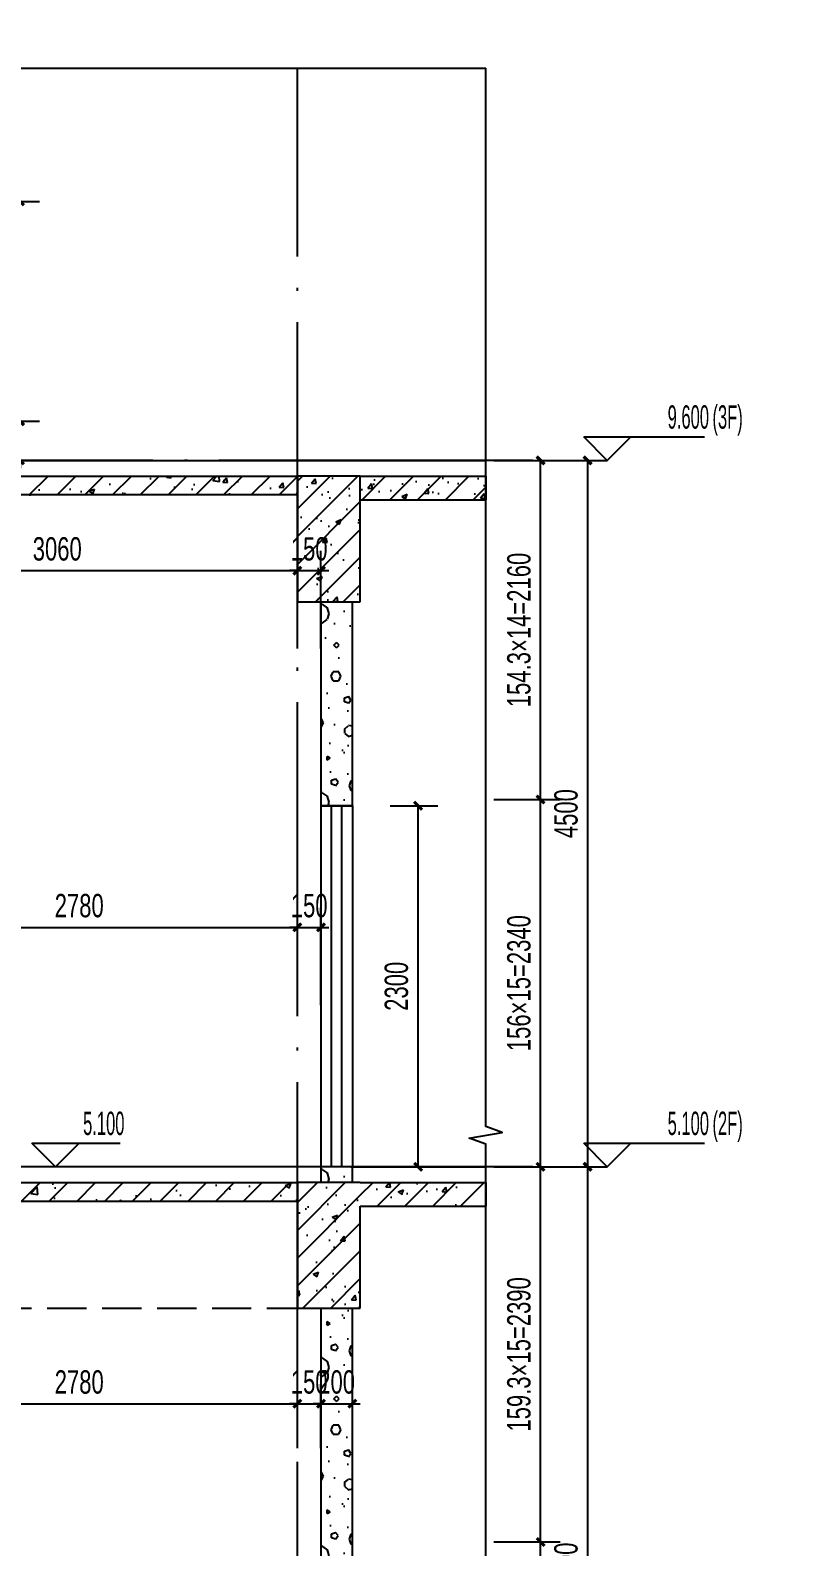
# Model space of a CAD drawing. Extents: x -26219 to 315419, y -160410 to -120810.
# Drawn here: x 15097 to 19935, y -149973 to -140312 of the extents above; entities that cross this region are included whole.
import ezdxf
from ezdxf.xclip import XClip

# ---------------------------------------------------------------- set-up
doc = ezdxf.new("R2010")
doc.units = 0
doc.header["$LTSCALE"] = 1000
doc.header["$MEASUREMENT"] = 0
doc.header["$XCLIPFRAME"] = 0
for name, pattern in [('104-14# 核心筒$2$DOTE', [2.42, 2, -0.2, 0.02, -0.2]), ('DASH', [0.35, 0.25, -0.1]), ('DOTE', [2.42, 2, -0.2, 0.02, -0.2])]:
    doc.linetypes.add(name, pattern=pattern)
for name, color, linetype in [('01-标注_尺寸', 124, 'Continuous'), ('01-标注_标高', 200, 'Continuous'), ('01-标注_符号', 200, 'Continuous'), ('02-TEXT_标注', 130, 'Continuous'), ('05-填充_天正', 26, 'Continuous'), ('104-13#14# B1核心筒$0$A-E_楼梯', 171, 'Continuous'), ('104-14# 核心筒$0$A-C_玻璃幕墙', 140, 'Continuous'), ('104-14# 核心筒$2$A_AXIS-轴线', 36, '104-14# 核心筒$2$DOTE'), ('A-C_窗', 140, 'Continuous'), ('A-SUR_保温', 222, 'Continuous'), ('A_AXIS-轴线', 36, 'Continuous'), ('A_STR-砌块墙', 121, 'Continuous'), ('A_STR-砼墙', 51, 'Continuous'), ('A_STR-砼柱', 51, 'Continuous'), ('S_SURFACE', 6, 'Continuous')]:
    doc.layers.add(name, color=color, linetype=linetype)
doc.layers.add('B1幕墙$0$04-不打印_辅助线', color=165, linetype='Continuous', plot=False)
doc.styles.add('_TCH_DIM', font='ros.shx', dxfattribs={"width": 0.75, "bigfont": 'jd.shx'})
doc.styles.add('_TCH_DIM_T3', font='ros.shx', dxfattribs={"width": 0.705882, "bigfont": 'jd.shx'})
doc.dimstyles.new('_TCH_ARCH&&50', dxfattribs={"dimtxt": 148.75, "dimasz": 50, "dimexe": 125, "dimexo": 150, "dimgap": 63.125, "dimtad": 1, "dimdec": 0, "dimzin": 0, "dimdsep": 46, "dimtxsty": '_TCH_DIM_T3', "dimblk": 'ARCHTICK', "dimcen": 0.09, "dimclrt": 7, "dimazin": 2, "dimtfac": 1, "dimtdec": 0, "dimtix": 1, "dimtmove": 2, "dimatfit": 3, "dimfxl": 0, "dimtolj": 1, "dimtzin": 0, "dimarcsym": 0})
pattern_1 = [(45, (0, 0), (-88.38835, 88.38835), []), (50, (0, 0), (358.6301, -31.37607), [37.5, -412.5]), (355, (0, 0), (-69.3757, 376.0961), [30, -330]), (100.4514, (29.9, -2.6), (289.2547, 344.7198), [31.8701, -350.5711]), (46.1842, (0, 100), (533.6205, -82.7595), [56.25, -618.75]), (96.6356, (44.47, 93.1), (467.3314, 487.059), [47.8051, -525.8565]), (351.1842, (0, 100), (467.331, 487.0593), [45, -495]), (21, (50, 75), (298.4535, -201.30945), [37.5, -412.5]), (326, (50, 75), (121.6577, 362.575), [30, -330]), (71.4514, (74.87, 58.22), (420.1113, 161.26525), [31.8701, -350.5711]), (37.5, (0, 0), (6.07993, 166.44693), [0, -326, 0, -335, 0, -331.25]), (7.5, (0, 0), (131.53477, 197.20586), [0, -191, 0, -318.5, 0, -126.25]), (327.5, (-111.5, 0), (266.91122, -11.27744), [0, -125, 0, -390, 0, -517.5]), (317.5, (-161.5, 0), (291.5931, 50.0525), [0, -162.5, 0, -259, 0, -367.5])]
pattern_2 = [(0, (177, -183), (300, 600), [0, -600]), (0, (-174, -264), (300, 600), [0, -600]), (0, (21, -270), (300, 600), [0, -600]), (0, (234, -93), (300, 600), [0, -600]), (0, (-15, -300), (300, 600), [0, -600]), (0, (294, 285), (300, 600), [0, -600]), (0, (111, 237), (300, 600), [0, -600]), (0, (207, 162), (300, 600), [0, -600]), (0, (-282, 150), (300, 600), [0, -600]), (0, (12, 123), (300, 600), [0, -600]), (0, (-102, -30), (300, 600), [0, -600]), (0, (-96, -255), (300, 600), [0, -600]), (0, (129, -279), (300, 600), [0, -600]), (0, (294, -15), (300, 600), [0, -600]), (0, (-267, -108), (300, 600), [0, -600]), (0, (-216, -6), (300, 600), [0, -600]), (0, (18, -48), (300, 600), [0, -600]), (0, (-66, -135), (300, 600), [0, -600]), (0, (-114, 63), (300, 600), [0, -600]), (0, (-39, 288), (300, 600), [0, -600]), (0, (-243, -234), (300, 600), [0, -600]), (0, (87, 165), (300, 600), [0, -600]), (0, (-192, 174), (300, 600), [0, -600]), (0, (-240, 252), (300, 600), [0, -600]), (130.601294, (257.143, 97.143), (-1499.9999834, 1800.000008), [26.3416, -11037.111]), (18.43495, (214.29, 108.57), (1499.999994, 599.999996), [27.1052, -3767.628]), (90, (214.3, 82.86), (300, 600), [25.7143, -1174.2857]), (161.56505, (240, 74.29), (-1500.00001, 599.999955), [27.1052, -3767.628]), (53.1301, (240, 74.29), (300, 600), [28.5714, -2971.4285]), (135, (262.86, -231.43), (-300.00004, 599.99996), [24.2437, -1672.8126]), (45, (228.57, -231.43), (300, 600), [24.2437, -1672.8126]), (135, (245.71, -248.57), (-300.00004, 599.99996), [24.2437, -1672.8126]), (45, (245.71, -248.57), (300, 600), [24.2437, -1672.8126]), (116.56505, (-25.7, 171.43), (-5e-05, 1200), [31.9438, -638.8765]), (180, (-40, 200), (-300, 600), [34.2857, -565.7142]), (63.43495, (-88.57, 171.43), (3e-06, 1200), [31.9438, -638.8765]), (116.56505, (-74.3, 142.86), (-5e-05, 1200), [31.9438, -638.8765]), (0, (-74.3, 142.86), (300, 600), [34.2857, -565.7142]), (63.43495, (-40, 142.86), (3e-06, 1200), [31.9438, -638.8765]), (107.102728, (200, -31.429), (-899.9999656, 3000.000005), [38.8613, -16282.9025]), (143.972626, (188.57, 5.714), (-5699.999928, 4199.999995), [38.8613, -8122.02]), (180, (157.14, 28.6), (-300, 600), [37.1429, -562.857]), (36.027373, (88.57, 5.714), (5699.999958, 4199.999955), [38.8613, -8122.02]), (71.56505, (77.14, -28.57), (900.000005, 2999.999995), [36.1403, -3758.5928]), (107.102728, (88.571, -65.714), (-899.9999656, 3000.000005), [38.8613, -16282.9025]), (143.972626, (120, -88.57), (-5699.999928, 4199.999995), [38.8613, -8122.02]), (0, (120, -88.6), (300, 600), [37.1429, -562.857]), (36.027373, (157.143, -88.57), (5699.999958, 4199.999955), [38.8613, -8122.02]), (71.56505, (188.57, -65.71), (900.000005, 2999.999995), [36.1403, -3758.5928]), (150.25512, (205.714, 248.57), (-900.000002, 599.999993), [23.035, -4814.3196]), (90, (185.7, 237.14), (300, 600), [22.8571, -1177.1427]), (29.74488, (185.714, 237.14), (900, 599.999997), [23.035, -4814.3196]), (116.56505, (65.7, -177.14), (-5e-05, 1200), [31.9438, -638.8765]), (168.690067, (51.43, -148.57), (-2700.000002, 599.999985), [29.1373, -6089.6855]), (41.185925, (0, -162.857), (7499.9999546, 6599.9999423), [30.3718, -12725.802]), (90, (0, -191.43), (300, 600), [28.5714, -1171.4285]), (138.814074, (22.857, -211.429), (-7499.9998667, 6600.000042), [30.3718, -12725.802]), (16.699244, (22.857, -211.429), (9899.9999255, 2999.9999686), [29.8295, -12498.5375]), (60.945396, (51.43, -202.857), (299.999999, 599.9999947), [29.416, -12325.3395]), (109.983106, (-185.714, 74.286), (-1500.0000056, 4199.999989), [33.442, -14012.1975]), (155.556045, (-197.143, 105.714), (-3900.000015, 1799.9999626), [34.523, -14465.1315]), (24.443955, (-260, 105.714), (3900.000002, 1799.9999913), [34.523, -14465.1315]), (70.016893, (-271.429, 74.286), (1500.0000045, 4199.9999896), [33.442, -14012.1975]), (109.983106, (-260, 42.857), (-1500.0000056, 4199.999989), [33.442, -14012.1975]), (160.016893, (-228.57, 31.43), (-1500.000001, 599.999973), [33.442, -6989.3775]), (19.983107, (-228.57, 31.43), (1499.999992, 599.999999), [33.442, -6989.3775]), (70.016893, (-197.143, 42.857), (1500.0000045, 4199.9999896), [33.442, -14012.1975]), (122.005383, (37.14, 20), (-300.00004, 599.99997), [26.9542, -5633.434]), (18.43495, (-2.86, 34.29), (1499.999994, 599.999996), [27.1052, -3767.628]), (90, (-2.86, 8.57), (300, 600), [25.7143, -1174.2857]), (161.56505, (22.86, 0), (-1500.00001, 599.999955), [27.1052, -3767.628]), (54.462322, (22.857, 0), (2099.999997, 2999.9999955), [24.578, -10298.2115]), (116.56505, (-137.14, -125.7), (-5e-05, 1200), [31.9438, -638.8765]), (180, (-151.4, -97.14), (-300, 600), [31.4286, -568.5714]), (59.036243, (-200, -125.714), (300.000001, 599.999997), [33.3197, -6963.822]), (120.963756, (-182.857, -154.286), (-300.000041, 599.999972), [33.3197, -6963.822]), (0, (-182.86, -154.3), (300, 600), [31.4286, -568.5714]), (63.43495, (-151.43, -154.3), (3e-06, 1200), [31.9438, -638.8765])]

# ---------------------------------------------------------------- blocks, each defined once
blk = doc.blocks.new('104-14# 核心筒')
at = {"layer": '104-14# 核心筒$0$A-C_玻璃幕墙'}
blk.add_lwpolyline([(82417.6, 175653.6), (83499.8, 178465.9), (52926.6, 177184.7), (53491, 179839.8), (17309.3, 179208.2), (22065.4, 195794.6), (62738.3, 196820), (62307.5, 195791.2), (92265.6, 197155.1), (99426.9, 222925), (120741.8, 216994.6), (117562.9, 189300.5), (119297.3, 188914.5), (109062.3, 173767.9), (82417.6, 175653.6)], dxfattribs=at)
at = {"layer": '104-14# 核心筒$2$A_AXIS-轴线'}
for p, q in [((-9370.1, 194900), (120259.9, 194900)), ((-9370.1, 105800), (120259.9, 105800))]:
    blk.add_line(p, q, dxfattribs=at)
blk = doc.blocks.new('B1幕墙')
at = {"layer": 'B1幕墙$0$04-不打印_辅助线'}
blk.add_lwpolyline([(-19723.4, 110825.4), (-17951.5, 111952.4), (-14731.3, 106889.8), (-10015.2, 109889.5), (-6726.5, 109889.5), (-6726.5, 107689.5), (-6591.5, 107689.5), (-6591.5, 96729.1), (-3286.4, 91533.1), (-3400.3, 91460.7), (-609.5, 87073), (-44109.9, 59403.8), (-49479.8, 60532), (-116340.3, 165647.4), (-95570, 173811.9), (-95423.7, 173439.7), (-115742.4, 165452.7), (-49232.7, 60888.9), (-44187.1, 59828.8), (-1077.3, 87249.5), (-3868.2, 91637.2), (-3501.1, 91870.6)], dxfattribs=at)
blk = doc.blocks.new('104-13#14# B1核心筒')
at = {"layer": '104-13#14# B1核心筒$0$A-E_楼梯', "rotation": 57.54087654752239}
blk.add_blockref('B1幕墙', (289197.1, 8062.4), dxfattribs=at)
blk = doc.blocks.new('_ArchTick')
at = {"color": 0, "linetype": 'ByBlock', "const_width": 0.4}
blk.add_lwpolyline([(-0.5, -0.5), (0.5, 0.5)], dxfattribs=at)
blk = doc.blocks.new('*D1048')
at = {"layer": '01-标注_尺寸', "color": 0, "lineweight": -2, "transparency": 16777216}
for p, q in [((16948.4, -149345.3), (16948.4, -148936.8)), ((17148.4, -149345.3), (17148.4, -148936.8)), ((16948.4, -149061.8), (16898.4, -149061.8)), ((16948.4, -149061.8), (17148.4, -149061.8)), ((17148.4, -149061.8), (17198.4, -149061.8))]:
    blk.add_line(p, q, dxfattribs=at)
at = {"layer": 'Defpoints', "color": 0, "transparency": 16777216}
for p in [(17148.4, -149061.8), (16948.4, -149495.3), (17148.4, -149495.3)]:
    blk.add_point(p, dxfattribs=at)
at = {"layer": '01-标注_尺寸', "color": 0, "lineweight": -2, "transparency": 16777216, "xscale": 50, "yscale": 50, "zscale": 50}
blk.add_blockref('_ArchTick', (16948.4, -149061.8), dxfattribs=at)
at = {"layer": '01-标注_尺寸', "color": 0, "lineweight": -2, "transparency": 16777216, "xscale": 50, "yscale": 50, "zscale": 50, "rotation": 180}
blk.add_blockref('_ArchTick', (17148.4, -149061.8), dxfattribs=at)
at = {"layer": '01-标注_尺寸', "color": 7, "transparency": 16777216, "insert": (17048.4, -148924.3), "char_height": 148.75, "attachment_point": 5, "style": '_TCH_DIM_T3'}
blk.add_mtext('\\A1;200', dxfattribs=at)
blk = doc.blocks.new('*D1049')
at = {"layer": '01-标注_尺寸', "color": 0, "lineweight": -2, "transparency": 16777216}
for p, q in [((16798.4, -149345.3), (16798.4, -148936.8)), ((16948.4, -149345.3), (16948.4, -148936.8)), ((16798.4, -149061.8), (16748.4, -149061.8)), ((16798.4, -149061.8), (16948.4, -149061.8)), ((16948.4, -149061.8), (16998.4, -149061.8))]:
    blk.add_line(p, q, dxfattribs=at)
at = {"layer": 'Defpoints', "color": 0, "transparency": 16777216}
for p in [(16948.4, -149061.8), (16798.4, -149495.3), (16948.4, -149495.3)]:
    blk.add_point(p, dxfattribs=at)
at = {"layer": '01-标注_尺寸', "color": 0, "lineweight": -2, "transparency": 16777216, "xscale": 50, "yscale": 50, "zscale": 50}
blk.add_blockref('_ArchTick', (16798.4, -149061.8), dxfattribs=at)
at = {"layer": '01-标注_尺寸', "color": 0, "lineweight": -2, "transparency": 16777216, "xscale": 50, "yscale": 50, "zscale": 50, "rotation": 180}
blk.add_blockref('_ArchTick', (16948.4, -149061.8), dxfattribs=at)
at = {"layer": '01-标注_尺寸', "color": 7, "transparency": 16777216, "insert": (16873.4, -148924.3), "char_height": 148.75, "attachment_point": 5, "style": '_TCH_DIM_T3'}
blk.add_mtext('\\A1;150', dxfattribs=at)
blk = doc.blocks.new('*D1050')
at = {"layer": '01-标注_尺寸', "color": 0, "lineweight": -2, "transparency": 16777216}
for p, q in [((14018.4, -149345.3), (14018.4, -148936.8)), ((16798.4, -149345.3), (16798.4, -148936.8)), ((14018.4, -149061.8), (16798.4, -149061.8))]:
    blk.add_line(p, q, dxfattribs=at)
at = {"layer": 'Defpoints', "color": 0, "transparency": 16777216}
for p in [(16798.4, -149061.8), (14018.4, -149495.3), (16798.4, -149495.3)]:
    blk.add_point(p, dxfattribs=at)
at = {"layer": '01-标注_尺寸', "color": 0, "lineweight": -2, "transparency": 16777216, "xscale": 50, "yscale": 50, "zscale": 50, "rotation": 180}
blk.add_blockref('_ArchTick', (14018.4, -149061.8), dxfattribs=at)
at = {"layer": '01-标注_尺寸', "color": 0, "lineweight": -2, "transparency": 16777216, "xscale": 50, "yscale": 50, "zscale": 50}
blk.add_blockref('_ArchTick', (16798.4, -149061.8), dxfattribs=at)
at = {"layer": '01-标注_尺寸', "color": 7, "transparency": 16777216, "insert": (15408.4, -148924.3), "char_height": 148.75, "attachment_point": 5, "style": '_TCH_DIM_T3'}
blk.add_mtext('\\A1;2780', dxfattribs=at)
blk = doc.blocks.new('*D1059')
at = {"layer": '01-标注_尺寸', "color": 0, "lineweight": -2, "transparency": 16777216}
for p, q in [((16798.4, -146522.6), (16798.4, -145902)), ((16948.4, -146522.6), (16948.4, -145902)), ((16798.4, -146027), (16748.4, -146027)), ((16798.4, -146027), (16948.4, -146027)), ((16948.4, -146027), (16998.4, -146027))]:
    blk.add_line(p, q, dxfattribs=at)
at = {"layer": 'Defpoints', "color": 0, "transparency": 16777216}
for p in [(16948.4, -146027), (16798.4, -146672.6), (16948.4, -146672.6)]:
    blk.add_point(p, dxfattribs=at)
at = {"layer": '01-标注_尺寸', "color": 0, "lineweight": -2, "transparency": 16777216, "xscale": 50, "yscale": 50, "zscale": 50}
blk.add_blockref('_ArchTick', (16798.4, -146027), dxfattribs=at)
at = {"layer": '01-标注_尺寸', "color": 0, "lineweight": -2, "transparency": 16777216, "xscale": 50, "yscale": 50, "zscale": 50, "rotation": 180}
blk.add_blockref('_ArchTick', (16948.4, -146027), dxfattribs=at)
at = {"layer": '01-标注_尺寸', "color": 7, "transparency": 16777216, "insert": (16873.4, -145889.5), "char_height": 148.75, "attachment_point": 5, "style": '_TCH_DIM_T3'}
blk.add_mtext('\\A1;150', dxfattribs=at)
blk = doc.blocks.new('*D1060')
at = {"layer": '01-标注_尺寸', "color": 0, "lineweight": -2, "transparency": 16777216}
for p, q in [((14018.4, -146522.6), (14018.4, -145902)), ((16798.4, -146522.6), (16798.4, -145902)), ((14018.4, -146027), (16798.4, -146027))]:
    blk.add_line(p, q, dxfattribs=at)
at = {"layer": 'Defpoints', "color": 0, "transparency": 16777216}
for p in [(16798.4, -146027), (14018.4, -146672.6), (16798.4, -146672.6)]:
    blk.add_point(p, dxfattribs=at)
at = {"layer": '01-标注_尺寸', "color": 0, "lineweight": -2, "transparency": 16777216, "xscale": 50, "yscale": 50, "zscale": 50, "rotation": 180}
blk.add_blockref('_ArchTick', (14018.4, -146027), dxfattribs=at)
at = {"layer": '01-标注_尺寸', "color": 0, "lineweight": -2, "transparency": 16777216, "xscale": 50, "yscale": 50, "zscale": 50}
blk.add_blockref('_ArchTick', (16798.4, -146027), dxfattribs=at)
at = {"layer": '01-标注_尺寸', "color": 7, "transparency": 16777216, "insert": (15408.4, -145889.5), "char_height": 148.75, "attachment_point": 5, "style": '_TCH_DIM_T3'}
blk.add_mtext('\\A1;2780', dxfattribs=at)
blk = doc.blocks.new('$TCHSYS$WIN2D')
for p, q in [((-0.5, 0.5), (0.5, 0.5)), ((-0.5, 0.5), (-0.5, -0.5)), ((0.5, 0.5), (0.5, -0.5)), ((0.5, 0.1667), (-0.5, 0.1667)), ((0.5, -0.1667), (-0.5, -0.1667)), ((-0.5, -0.5), (0.5, -0.5))]:
    blk.add_line(p, q)
blk = doc.blocks.new('*D1065')
at = {"layer": '01-标注_尺寸', "color": 0, "lineweight": -2, "transparency": 16777216}
for p, q in [((18448.4, -147552.6), (18772.6, -147552.6)), ((18647.6, -152652.6), (18647.6, -147552.6)), ((18448.4, -152652.6), (18772.6, -152652.6))]:
    blk.add_line(p, q, dxfattribs=at)
at = {"layer": 'Defpoints', "color": 0, "transparency": 16777216}
for p in [(18298.4, -147552.6), (18647.6, -147552.6), (18298.4, -152652.6)]:
    blk.add_point(p, dxfattribs=at)
at = {"layer": '01-标注_尺寸', "color": 0, "lineweight": -2, "transparency": 16777216, "xscale": 50, "yscale": 50, "zscale": 50}
for p, rotation in [((18647.6, -147552.6), 90), ((18647.6, -152652.6), 270)]:
    blk.add_blockref('_ArchTick', p, dxfattribs=dict(at, rotation=rotation))
at = {"layer": '01-标注_尺寸', "color": 7, "transparency": 16777216, "insert": (18510.1, -150102.6), "char_height": 148.75, "attachment_point": 5, "rotation": 90, "style": '_TCH_DIM_T3'}
blk.add_mtext('\\A1;5100', dxfattribs=at)
blk = doc.blocks.new('*D1066')
at = {"layer": '01-标注_尺寸', "color": 0, "lineweight": -2, "transparency": 16777216}
for p, q in [((18448.4, -143052.6), (18772.6, -143052.6)), ((18647.6, -147552.6), (18647.6, -143052.6)), ((18448.4, -147552.6), (18772.6, -147552.6))]:
    blk.add_line(p, q, dxfattribs=at)
at = {"layer": 'Defpoints', "color": 0, "transparency": 16777216}
for p in [(18298.4, -143052.6), (18647.6, -143052.6), (18298.4, -147552.6)]:
    blk.add_point(p, dxfattribs=at)
at = {"layer": '01-标注_尺寸', "color": 0, "lineweight": -2, "transparency": 16777216, "xscale": 50, "yscale": 50, "zscale": 50}
for p, rotation in [((18647.6, -143052.6), 90), ((18647.6, -147552.6), 270)]:
    blk.add_blockref('_ArchTick', p, dxfattribs=dict(at, rotation=rotation))
at = {"layer": '01-标注_尺寸', "color": 7, "transparency": 16777216, "insert": (18510.1, -145302.6), "char_height": 148.75, "attachment_point": 5, "rotation": 90, "style": '_TCH_DIM_T3'}
blk.add_mtext('\\A1;4500', dxfattribs=at)
blk = doc.blocks.new('*D1067')
at = {"layer": '01-标注_尺寸', "color": 0, "lineweight": -2, "transparency": 16777216}
for p, q in [((16798.4, -144250), (16798.4, -143629.4)), ((16948.4, -144250), (16948.4, -143629.4)), ((16798.4, -143754.4), (16748.4, -143754.4)), ((16798.4, -143754.4), (16948.4, -143754.4)), ((16948.4, -143754.4), (16998.4, -143754.4))]:
    blk.add_line(p, q, dxfattribs=at)
at = {"layer": 'Defpoints', "color": 0, "transparency": 16777216}
for p in [(16948.4, -143754.4), (16798.4, -144400), (16948.4, -144400)]:
    blk.add_point(p, dxfattribs=at)
at = {"layer": '01-标注_尺寸', "color": 0, "lineweight": -2, "transparency": 16777216, "xscale": 50, "yscale": 50, "zscale": 50}
blk.add_blockref('_ArchTick', (16798.4, -143754.4), dxfattribs=at)
at = {"layer": '01-标注_尺寸', "color": 0, "lineweight": -2, "transparency": 16777216, "xscale": 50, "yscale": 50, "zscale": 50, "rotation": 180}
blk.add_blockref('_ArchTick', (16948.4, -143754.4), dxfattribs=at)
at = {"layer": '01-标注_尺寸', "color": 7, "transparency": 16777216, "insert": (16873.4, -143616.9), "char_height": 148.75, "attachment_point": 5, "style": '_TCH_DIM_T3'}
blk.add_mtext('\\A1;150', dxfattribs=at)
blk = doc.blocks.new('*D1068')
at = {"layer": '01-标注_尺寸', "color": 0, "lineweight": -2, "transparency": 16777216}
for p, q in [((13738.4, -144250), (13738.4, -143629.4)), ((16798.4, -144250), (16798.4, -143629.4)), ((13738.4, -143754.4), (16798.4, -143754.4))]:
    blk.add_line(p, q, dxfattribs=at)
at = {"layer": 'Defpoints', "color": 0, "transparency": 16777216}
for p in [(16798.4, -143754.4), (13738.4, -144400), (16798.4, -144400)]:
    blk.add_point(p, dxfattribs=at)
at = {"layer": '01-标注_尺寸', "color": 0, "lineweight": -2, "transparency": 16777216, "xscale": 50, "yscale": 50, "zscale": 50, "rotation": 180}
blk.add_blockref('_ArchTick', (13738.4, -143754.4), dxfattribs=at)
at = {"layer": '01-标注_尺寸', "color": 0, "lineweight": -2, "transparency": 16777216, "xscale": 50, "yscale": 50, "zscale": 50}
blk.add_blockref('_ArchTick', (16798.4, -143754.4), dxfattribs=at)
at = {"layer": '01-标注_尺寸', "color": 7, "transparency": 16777216, "insert": (15268.4, -143616.9), "char_height": 148.75, "attachment_point": 5, "style": '_TCH_DIM_T3'}
blk.add_mtext('\\A1;3060', dxfattribs=at)
blk = doc.blocks.new('*D1073')
at = {"layer": '01-标注_尺寸', "color": 0, "lineweight": -2, "transparency": 16777216}
for p, q in [((17389.4, -145252.6), (17692.1, -145252.6)), ((17567.1, -147552.6), (17567.1, -145252.6)), ((17389.4, -147552.6), (17692.1, -147552.6))]:
    blk.add_line(p, q, dxfattribs=at)
at = {"layer": 'Defpoints', "color": 0, "transparency": 16777216}
for p in [(17239.4, -145252.6), (17567.1, -145252.6), (17239.4, -147552.6)]:
    blk.add_point(p, dxfattribs=at)
at = {"layer": '01-标注_尺寸', "color": 0, "lineweight": -2, "transparency": 16777216, "xscale": 50, "yscale": 50, "zscale": 50}
for p, rotation in [((17567.1, -145252.6), 90), ((17567.1, -147552.6), 270)]:
    blk.add_blockref('_ArchTick', p, dxfattribs=dict(at, rotation=rotation))
at = {"layer": '01-标注_尺寸', "color": 7, "transparency": 16777216, "insert": (17429.6, -146402.6), "char_height": 148.75, "attachment_point": 5, "rotation": 90, "style": '_TCH_DIM_T3'}
blk.add_mtext('\\A1;2300', dxfattribs=at)
blk = doc.blocks.new('*D1077')
at = {"layer": '01-标注_尺寸', "color": 0, "lineweight": -2, "transparency": 16777216}
for p, q in [((18050.2, -149942.6), (18472.6, -149942.6)), ((18347.6, -152652.6), (18347.6, -149942.6)), ((18050.2, -152652.6), (18472.6, -152652.6))]:
    blk.add_line(p, q, dxfattribs=at)
at = {"layer": 'Defpoints', "color": 0, "transparency": 16777216}
for p in [(17900.2, -149942.6), (18347.6, -149942.6), (17900.2, -152652.6)]:
    blk.add_point(p, dxfattribs=at)
at = {"layer": '01-标注_尺寸', "color": 0, "lineweight": -2, "transparency": 16777216, "xscale": 50, "yscale": 50, "zscale": 50}
for p, rotation in [((18347.6, -149942.6), 90), ((18347.6, -152652.6), 270)]:
    blk.add_blockref('_ArchTick', p, dxfattribs=dict(at, rotation=rotation))
at = {"layer": '01-标注_尺寸', "color": 7, "transparency": 16777216, "insert": (18210.1, -151297.6), "char_height": 148.75, "attachment_point": 5, "rotation": 90, "style": '_TCH_DIM_T3'}
blk.add_mtext('\\A1;159.4×17=2710', dxfattribs=at)
blk = doc.blocks.new('*D1078')
at = {"layer": '01-标注_尺寸', "color": 0, "lineweight": -2, "transparency": 16777216}
for p, q in [((18050.2, -147552.6), (18472.6, -147552.6)), ((18347.6, -149942.6), (18347.6, -147552.6)), ((18050.2, -149942.6), (18472.6, -149942.6))]:
    blk.add_line(p, q, dxfattribs=at)
at = {"layer": 'Defpoints', "color": 0, "transparency": 16777216}
for p in [(17900.2, -147552.6), (18347.6, -147552.6), (17900.2, -149942.6)]:
    blk.add_point(p, dxfattribs=at)
at = {"layer": '01-标注_尺寸', "color": 0, "lineweight": -2, "transparency": 16777216, "xscale": 50, "yscale": 50, "zscale": 50}
for p, rotation in [((18347.6, -147552.6), 90), ((18347.6, -149942.6), 270)]:
    blk.add_blockref('_ArchTick', p, dxfattribs=dict(at, rotation=rotation))
at = {"layer": '01-标注_尺寸', "color": 7, "transparency": 16777216, "insert": (18210.1, -148747.6), "char_height": 148.75, "attachment_point": 5, "rotation": 90, "style": '_TCH_DIM_T3'}
blk.add_mtext('\\A1;159.3×15=2390', dxfattribs=at)
blk = doc.blocks.new('*D1079')
at = {"layer": '01-标注_尺寸', "color": 0, "lineweight": -2, "transparency": 16777216}
for p, q in [((18050.2, -145212.6), (18472.6, -145212.6)), ((18347.6, -147552.6), (18347.6, -145212.6)), ((18050.2, -147552.6), (18472.6, -147552.6))]:
    blk.add_line(p, q, dxfattribs=at)
at = {"layer": 'Defpoints', "color": 0, "transparency": 16777216}
for p in [(17900.2, -145212.6), (18347.6, -145212.6), (17900.2, -147552.6)]:
    blk.add_point(p, dxfattribs=at)
at = {"layer": '01-标注_尺寸', "color": 0, "lineweight": -2, "transparency": 16777216, "xscale": 50, "yscale": 50, "zscale": 50}
for p, rotation in [((18347.6, -145212.6), 90), ((18347.6, -147552.6), 270)]:
    blk.add_blockref('_ArchTick', p, dxfattribs=dict(at, rotation=rotation))
at = {"layer": '01-标注_尺寸', "color": 7, "transparency": 16777216, "insert": (18210.1, -146382.6), "char_height": 148.75, "attachment_point": 5, "rotation": 90, "style": '_TCH_DIM_T3'}
blk.add_mtext('\\A1;156×15=2340', dxfattribs=at)
blk = doc.blocks.new('*D1080')
at = {"layer": '01-标注_尺寸', "color": 0, "lineweight": -2, "transparency": 16777216}
for p, q in [((18050.2, -143052.6), (18472.6, -143052.6)), ((18347.6, -145212.6), (18347.6, -143052.6)), ((18050.2, -145212.6), (18472.6, -145212.6))]:
    blk.add_line(p, q, dxfattribs=at)
at = {"layer": 'Defpoints', "color": 0, "transparency": 16777216}
for p in [(17900.2, -143052.6), (18347.6, -143052.6), (17900.2, -145212.6)]:
    blk.add_point(p, dxfattribs=at)
at = {"layer": '01-标注_尺寸', "color": 0, "lineweight": -2, "transparency": 16777216, "xscale": 50, "yscale": 50, "zscale": 50}
for p, rotation in [((18347.6, -143052.6), 90), ((18347.6, -145212.6), 270)]:
    blk.add_blockref('_ArchTick', p, dxfattribs=dict(at, rotation=rotation))
at = {"layer": '01-标注_尺寸', "color": 7, "transparency": 16777216, "insert": (18210.1, -144132.6), "char_height": 148.75, "attachment_point": 5, "rotation": 90, "style": '_TCH_DIM_T3'}
blk.add_mtext('\\A1;154.3×14=2160', dxfattribs=at)
blk = doc.blocks.new('*D1718')
at = {"layer": '01-标注_尺寸', "color": 0, "lineweight": -2, "transparency": 16777216}
for p, q in [((14848.4, -141402.6), (15156.3, -141402.6)), ((15031.3, -142802.6), (15031.3, -141402.6)), ((14848.4, -142802.6), (15156.3, -142802.6))]:
    blk.add_line(p, q, dxfattribs=at)
at = {"layer": 'Defpoints', "color": 0, "transparency": 16777216}
for p in [(14698.4, -141402.6), (15031.3, -141402.6), (14698.4, -142802.6)]:
    blk.add_point(p, dxfattribs=at)
at = {"layer": '01-标注_尺寸', "color": 0, "lineweight": -2, "transparency": 16777216, "xscale": 50, "yscale": 50, "zscale": 50}
for p, rotation in [((15031.3, -141402.6), 90), ((15031.3, -142802.6), 270)]:
    blk.add_blockref('_ArchTick', p, dxfattribs=dict(at, rotation=rotation))
at = {"layer": '01-标注_尺寸', "color": 7, "transparency": 16777216, "insert": (14893.8, -142102.6), "char_height": 148.75, "attachment_point": 5, "rotation": 90, "style": '_TCH_DIM_T3'}
blk.add_mtext('\\A1;1400', dxfattribs=at)
blk = doc.blocks.new('*D1719')
at = {"layer": '01-标注_尺寸', "color": 0, "lineweight": -2, "transparency": 16777216}
for p, q in [((15031.3, -142802.6), (15031.3, -142752.6)), ((14848.4, -142802.6), (15156.3, -142802.6)), ((15031.3, -143052.6), (15031.3, -142802.6)), ((14848.4, -143052.6), (15156.3, -143052.6)), ((15031.3, -143052.6), (15031.3, -143102.6))]:
    blk.add_line(p, q, dxfattribs=at)
at = {"layer": 'Defpoints', "color": 0, "transparency": 16777216}
for p in [(14698.4, -142802.6), (15031.3, -142802.6), (14698.4, -143052.6)]:
    blk.add_point(p, dxfattribs=at)
at = {"layer": '01-标注_尺寸', "color": 0, "lineweight": -2, "transparency": 16777216, "xscale": 50, "yscale": 50, "zscale": 50}
for p, rotation in [((15031.3, -142802.6), 270), ((15031.3, -143052.6), 90)]:
    blk.add_blockref('_ArchTick', p, dxfattribs=dict(at, rotation=rotation))
at = {"layer": '01-标注_尺寸', "color": 7, "transparency": 16777216, "insert": (14893.8, -142927.6), "char_height": 148.75, "attachment_point": 5, "rotation": 90, "style": '_TCH_DIM_T3'}
blk.add_mtext('\\A1;250', dxfattribs=at)

msp = doc.modelspace()

# ---------------------------------------------------------------- hatches: boundary and pattern name
at = {"layer": '05-填充_天正'}
h = msp.add_hatch(dxfattribs=at)
h.set_pattern_fill('钢筋混凝土', color=256, scale=50, style=0)
h.set_pattern_definition([(45, (-224023.72, 48418.07), (-88.38835, 88.38835), []), (50, (-224023.72, 48418.07), (358.6301, -31.37607), [37.5, -412.5]), (355, (-224023.72, 48418.07), (-69.37567, 376.09607), [30, -330]), (100.4514, (-223993.83, 48415.46), (289.2547, 344.71977), [31.8701, -350.57106]), (46.1842, (-224023.7, 48518.07), (533.6205, -82.7595), [56.25, -618.75]), (96.6356, (-223979.25, 48511.17), (467.33135, 487.0589), [47.8051, -525.8565]), (351.1842, (-224023.7, 48518.07), (467.331, 487.0593), [45, -495]), (21, (-223973.72, 48493.07), (298.45353, -201.30945), [37.5, -412.5]), (326, (-223973.72, 48493.07), (121.65767, 362.57502), [30, -330]), (71.4514, (-223948.85, 48476.3), (420.1113, 161.26525), [31.8701, -350.57106]), (37.5, (-224023.72, 48418.07), (6.07993, 166.446927), [0, -326, 0, -335, 0, -331.25]), (7.5, (-224023.72, 48418.07), (131.53477, 197.20586), [0, -191, 0, -318.5, 0, -126.25]), (327.5, (-224135.22, 48418.07), (266.91122, -11.277436), [0, -125, 0, -390, 0, -517.5]), (317.5, (-224185.22, 48418.07), (291.59308, 50.0525), [0, -162.5, 0, -259, 0, -367.5])])
h.paths.add_polyline_path([(13768.4, -142952.6), (13918.4, -142952.6), (13918.4, -143152.6), (16798.4, -143152.6), (16798.4, -143272.6), (14018.4, -143272.6), (14018.4, -143552.6), (13768.4, -143552.6)])
h = msp.add_hatch(dxfattribs=at)
h.set_pattern_fill('钢筋混凝土', color=256, scale=50, style=0)
h.set_pattern_definition(pattern_1)
h.paths.add_polyline_path([(17198.4, -143952.6), (17198.4, -143152.6), (16798.4, -143152.6), (16798.4, -143952.6)])
h = msp.add_hatch(dxfattribs=at)
h.set_pattern_fill('钢筋混凝土', color=256, scale=50, style=0)
h.set_pattern_definition(pattern_1)
h.paths.add_polyline_path([(17198.4, -143152.6), (17198.4, -143302.6), (17998.4, -143302.6), (17998.4, -143152.6)])
h = msp.add_hatch(dxfattribs=at)
h.set_pattern_fill('加气混凝土', color=256, scale=50, style=0)
h.set_pattern_definition(pattern_2)
h.paths.add_polyline_path([(16948.4, -143952.6), (16948.4, -145252.6), (17148.4, -145252.6), (17148.4, -143952.6)])
h = msp.add_hatch(dxfattribs=at)
h.set_pattern_fill('加气混凝土', color=256, scale=50, style=0)
h.set_pattern_definition(pattern_2)
h.paths.add_polyline_path([(16948.4, -147652.6), (17148.4, -147652.6), (17148.4, -147552.6), (16948.4, -147552.6)])
h = msp.add_hatch(dxfattribs=at)
h.set_pattern_fill('钢筋混凝土', color=256, scale=50, style=0)
h.set_pattern_definition(pattern_1)
h.paths.add_polyline_path([(13668.4, -147652.6), (16798.4, -147652.6), (16798.4, -147772.6), (14298.4, -147772.6), (14298.4, -148052.6), (14048.4, -148052.6), (14048.4, -147852.6), (13668.4, -147852.6)])
h = msp.add_hatch(dxfattribs=at)
h.set_pattern_fill('钢筋混凝土', color=256, scale=50, style=0)
h.set_pattern_definition(pattern_1)
h.paths.add_polyline_path([(17198.4, -148452.6), (17198.4, -147652.6), (16798.4, -147652.6), (16798.4, -148452.6)])
h = msp.add_hatch(dxfattribs=at)
h.set_pattern_fill('钢筋混凝土', color=256, scale=50, style=0)
h.set_pattern_definition(pattern_1)
h.paths.add_polyline_path([(17198.4, -147652.6), (17198.4, -147802.6), (17998.4, -147802.6), (17998.4, -147652.6)])
h = msp.add_hatch(dxfattribs=at)
h.set_pattern_fill('加气混凝土', color=256, scale=50, style=0)
h.set_pattern_definition(pattern_2)
h.paths.add_polyline_path([(17148.4, -148452.6), (16948.4, -148452.6), (16948.4, -150352.6), (17148.4, -150352.6)])

# ---------------------------------------------------------------- linework, layer by layer
at = {"layer": '01-标注_标高'}
for p, q in [((18772.6, -143052.6), (18622.6, -142902.6)), ((18622.6, -142902.6), (19392.6, -142902.6)), ((18772.6, -143052.6), (18922.6, -142902.6)), ((15257.6, -147552.6), (15107.6, -147402.6)), ((15107.6, -147402.6), (15668.7, -147402.6)), ((15257.6, -147552.6), (15407.6, -147402.6)), ((18772.6, -147552.6), (18622.6, -147402.6)), ((18622.6, -147402.6), (19392.6, -147402.6)), ((18772.6, -147552.6), (18922.6, -147402.6))]:
    msp.add_line(p, q, dxfattribs=at)
at = {"layer": '01-标注_符号'}
for points in [[(7198.4, -140552.6), (12542.2, -140552.6), (12580.4, -140447.6), (12617.4, -140657.6), (12654.7, -140552.6), (17998.4, -140552.6)], [(17998.4, -154152.6), (17998.4, -147408.8), (17893.4, -147370.6), (18103.4, -147333.6), (17998.4, -147296.3), (17998.4, -140552.6)]]:
    msp.add_lwpolyline(points, dxfattribs=at)
at = {"layer": 'A-SUR_保温'}
for p, q in [((16748.4, -143052.6), (17998.4, -143052.6)), ((17148.4, -147552.6), (17998.4, -147552.6))]:
    msp.add_line(p, q, dxfattribs=at)
at = {"layer": 'A_AXIS-轴线', "linetype": 'DOTE'}
msp.add_line((16798.4, -153852.6), (16798.4, -140552.6), dxfattribs=at)
for points in [[(18298.4, -143052.6), (7198.4, -143052.6)], [(18298.4, -147552.6), (7198.4, -147552.6)]]:
    msp.add_lwpolyline(points, dxfattribs=at)
at = {"layer": 'A_STR-砌块墙'}
for p, q in [((16948.4, -143952.6), (16948.4, -145252.6)), ((17148.4, -145252.6), (17148.4, -143952.6)), ((16948.4, -145252.6), (17148.4, -145252.6)), ((17148.4, -147552.6), (16948.4, -147552.6)), ((16948.4, -147552.6), (16948.4, -147652.6)), ((17148.4, -147652.6), (17148.4, -147552.6)), ((16948.4, -148452.6), (16948.4, -150352.6)), ((17148.4, -150352.6), (17148.4, -148452.6))]:
    msp.add_line(p, q, dxfattribs=at)
at = {"layer": 'A_STR-砼墙'}
for p, q in [((13888.4, -143152.6), (16798.4, -143152.6)), ((17198.4, -143152.6), (17998.4, -143152.6)), ((17998.4, -143152.6), (17998.4, -143302.6)), ((16798.4, -143272.6), (14018.4, -143272.6)), ((17198.4, -143302.6), (17998.4, -143302.6)), ((13668.4, -147652.6), (16798.4, -147652.6)), ((17198.4, -147652.6), (17998.4, -147652.6)), ((17998.4, -147652.6), (17998.4, -147802.6)), ((16798.4, -147772.6), (14298.4, -147772.6)), ((17198.4, -147802.6), (17998.4, -147802.6))]:
    msp.add_line(p, q, dxfattribs=at)
at = {"layer": 'A_STR-砼柱'}
for p, q in [((17198.4, -143152.6), (16798.4, -143152.6)), ((16798.4, -143152.6), (16798.4, -143952.6)), ((17198.4, -143952.6), (17198.4, -143152.6)), ((16798.4, -143952.6), (17198.4, -143952.6)), ((17198.4, -147652.6), (16798.4, -147652.6)), ((16798.4, -147652.6), (16798.4, -148452.6)), ((17198.4, -148452.6), (17198.4, -147802.6)), ((16798.4, -148452.6), (17198.4, -148452.6))]:
    msp.add_line(p, q, dxfattribs=at)
at = {"layer": 'Defpoints', "linetype": 'DASH'}
msp.add_line((13104.7, -148452.6), (16798.4, -148452.6), dxfattribs=at)
at = {"layer": 'S_SURFACE'}
for p, q in [((13918.4, -143052.6), (16748.4, -143052.6)), ((16948.4, -147552.6), (14018.4, -147552.6))]:
    msp.add_line(p, q, dxfattribs=at)

# ---------------------------------------------------------------- block references
ref = msp.add_blockref('104-13#14# B1核心筒', (-148916.6, -148452.4))
XClip(ref).set_block_clipping_path([(125276.0952862577, 8700), (133799.9946632845, 19247.0136389195)])
ref = msp.add_blockref('104-14# 核心筒', (-14186.1, -342823.7))
XClip(ref).set_block_clipping_path([(106600, 188399.9997829867), (117200.2008833432, 201506.2882948874)])
ref = msp.add_blockref('104-14# 核心筒', (-27186.1, -253723.7))
XClip(ref).set_block_clipping_path([(106549.9999999962, 99299.9997836323), (117200.2008833428, 112250)])
ref = msp.add_blockref('104-14# 核心筒', (-45298.4, -250352.4))
XClip(ref).set_block_clipping_path([(21749.9999999867, 95940.5634616732), (34400.0000000036, 107500.0000000001)])
ref = msp.add_blockref('104-14# 核心筒', (-29679.9, -339452.4))
XClip(ref).set_block_clipping_path([(21000, 184300.0000000001), (34400.0000000036, 196600.0000000001)])
at = {"layer": 'A-C_窗', "xscale": 2300, "yscale": 200, "zscale": 200, "rotation": 270}
msp.add_blockref('$TCHSYS$WIN2D', (17048.4, -146402.6), dxfattribs=at)

# ---------------------------------------------------------------- texts
at = {"layer": '02-TEXT_标注', "style": '_TCH_DIM', "width": 0.529412}
for s, p in [('9.600', (19157.1, -142850.1)), ('(3F)', (19442.6, -142850.1)), ('5.100', (15433.2, -147350.1)), ('5.100', (19157.1, -147350.1)), ('(2F)', (19442.6, -147350.1))]:
    msp.add_text(s, height=148.75, dxfattribs=at).set_placement(p)

# ---------------------------------------------------------------- dimensions: what is measured, and where the dimension line sits
at = {"layer": '01-标注_尺寸'}
for p1, p2, distance, picture, middle in [((14698.4, -142802.6), (14698.4, -141402.6), -332.9, '*D1718', (14893.8, -142102.6)), ((14698.4, -143052.6), (14698.4, -142802.6), -332.9, '*D1719', (14893.8, -142927.6)), ((18298.4, -147552.6), (18298.4, -143052.6), -349.2, '*D1066', (18510.1, -145302.6)), ((13738.4, -144400), (16798.4, -144400), 645.7, '*D1068', (15268.4, -143616.9)), ((16798.4, -144400), (16948.4, -144400), 645.7, '*D1067', (16873.4, -143616.9)), ((17239.4, -147552.6), (17239.4, -145252.6), -327.8, '*D1073', (17429.6, -146402.6)), ((14018.4, -146672.6), (16798.4, -146672.6), 645.7, '*D1060', (15408.4, -145889.5)), ((16798.4, -146672.6), (16948.4, -146672.6), 645.7, '*D1059', (16873.4, -145889.5)), ((18298.4, -152652.6), (18298.4, -147552.6), -349.2, '*D1065', (18510.1, -150102.6)), ((14018.4, -149495.3), (16798.4, -149495.3), 433.5, '*D1050', (15408.4, -148924.3)), ((16798.4, -149495.3), (16948.4, -149495.3), 433.5, '*D1049', (16873.4, -148924.3)), ((16948.4, -149495.3), (17148.4, -149495.3), 433.5, '*D1048', (17048.4, -148924.3))]:
    dim = msp.add_aligned_dim(p1=p1, p2=p2, distance=distance, dimstyle='_TCH_ARCH&&50', dxfattribs=at)
    dim.commit()
    dim.dimension.update_dxf_attribs({"geometry": picture, "text_midpoint": middle})
for p1, p2, text, picture, middle in [((17900.2, -145212.6), (17900.2, -143052.6), '154.3×14=2160', '*D1080', (18210.1, -144132.6)), ((17900.2, -147552.6), (17900.2, -145212.6), '156×15=2340', '*D1079', (18210.1, -146382.6)), ((17900.2, -149942.6), (17900.2, -147552.6), '159.3×15=2390', '*D1078', (18210.1, -148747.6)), ((17900.2, -152652.6), (17900.2, -149942.6), '159.4×17=2710', '*D1077', (18210.1, -151297.6))]:
    dim = msp.add_aligned_dim(p1=p1, p2=p2, distance=-447.4, text=text, dimstyle='_TCH_ARCH&&50', dxfattribs=at)
    dim.commit()
    dim.dimension.update_dxf_attribs({"geometry": picture, "text_midpoint": middle})

doc.saveas('drawing.dxf')
